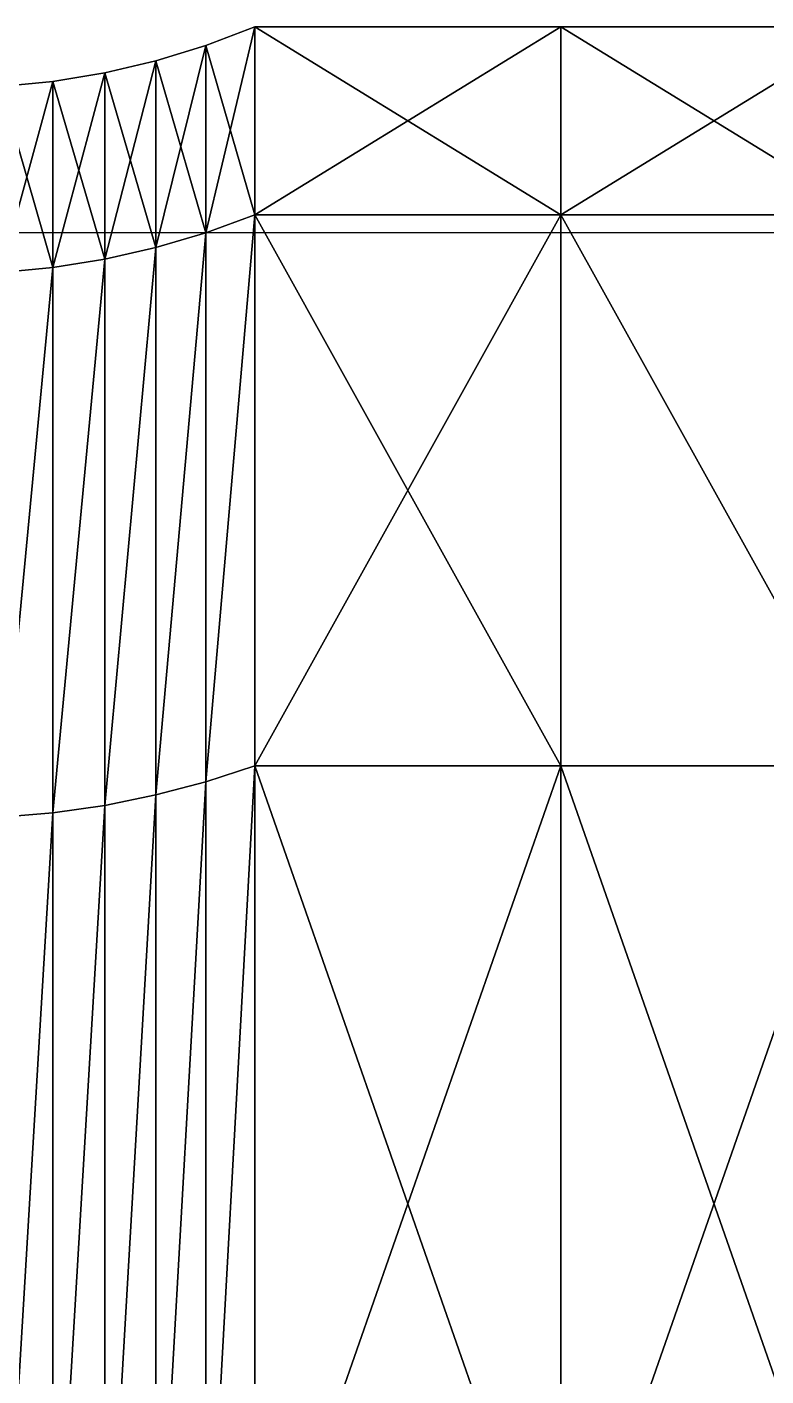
# Model space of a CAD drawing. Header units: millimetres. Extents: x 779 to 931, y 271 to 417.
# Drawn here: x 871.501 to 872.708, y 349.267 to 351.469 of the extents above; entities that cross this region are included whole.
import ezdxf

# ---------------------------------------------------------------- set-up
doc = ezdxf.new("R2010")
doc.units = ezdxf.units.MM

msp = doc.modelspace()

# ---------------------------------------------------------------- linework, layer by layer
at = {"extrusion": (1, -1.22465e-16, -1.83697e-16)}
for p, q in [((871.7932, 351.4391, 13.8467), (871.8732, 351.4694, 13.8467)), ((871.8732, 351.1627, 11.5173), (871.8732, 351.4694, 13.8467)), ((871.8732, 351.4694, 13.8467), (871.8732, 351.1627, 16.176)), ((871.8732, 351.4694, 13.8467), (872.3732, 351.4694, 13.8467)), ((872.3732, 351.4694, 13.8467), (872.3732, 351.1627, 11.5173)), ((872.3732, 351.4694, 13.8467), (872.8732, 351.4694, 13.8467)), ((872.3732, 351.1627, 16.176), (872.3732, 351.4694, 13.8467)), ((871.7114, 351.4141, 13.8467), (871.7932, 351.4391, 13.8467)), ((871.7932, 351.1334, 11.5251), (871.7932, 351.4391, 13.8467)), ((871.7932, 351.4391, 13.8467), (871.7932, 351.1334, 16.1682)), ((871.6281, 351.3946, 13.8467), (871.7114, 351.4141, 13.8467)), ((871.7114, 351.1093, 11.5316), (871.7114, 351.4141, 13.8467)), ((871.7114, 351.4141, 13.8467), (871.7114, 351.1093, 16.1617)), ((871.5437, 351.3806, 13.8467), (871.6281, 351.3946, 13.8467)), ((871.6281, 351.0905, 11.5366), (871.6281, 351.3946, 13.8467)), ((871.6281, 351.3946, 13.8467), (871.6281, 351.0905, 16.1567)), ((871.4586, 351.3722, 13.8467), (871.5437, 351.3806, 13.8467)), ((871.5437, 351.077, 11.5403), (871.5437, 351.3806, 13.8467)), ((871.5437, 351.3806, 13.8467), (871.5437, 351.077, 16.1531)), ((871.7932, 351.1334, 11.5251), (871.8732, 351.1627, 11.5173)), ((871.7932, 351.1334, 16.1682), (871.8732, 351.1627, 16.176)), ((871.8732, 350.2636, 9.3467), (871.8732, 351.1627, 11.5173)), ((871.8732, 351.1627, 16.176), (871.8732, 350.2636, 18.3467)), ((871.8732, 351.1627, 11.5173), (872.3732, 351.1627, 11.5173)), ((871.8732, 351.1627, 16.176), (872.3732, 351.1627, 16.176)), ((872.3732, 350.2636, 18.3467), (872.3732, 351.1627, 16.176)), ((872.3732, 351.1627, 11.5173), (872.8732, 351.1627, 11.5173)), ((872.3732, 351.1627, 16.176), (872.8732, 351.1627, 16.176)), ((872.3732, 351.1627, 11.5173), (872.3732, 350.2636, 9.3467)), ((871.7114, 351.1093, 11.5316), (871.7932, 351.1334, 11.5251)), ((871.7114, 351.1093, 16.1617), (871.7932, 351.1334, 16.1682)), ((871.7932, 350.2374, 9.3618), (871.7932, 351.1334, 11.5251)), ((871.7932, 351.1334, 16.1682), (871.7932, 350.2374, 18.3315)), ((871.6281, 351.0905, 11.5366), (871.7114, 351.1093, 11.5316)), ((871.6281, 351.0905, 16.1567), (871.7114, 351.1093, 16.1617)), ((871.7114, 350.2158, 9.3743), (871.7114, 351.1093, 11.5316)), ((871.7114, 351.1093, 16.1617), (871.7114, 350.2158, 18.319)), ((871.5437, 351.077, 11.5403), (871.6281, 351.0905, 11.5366)), ((871.5437, 351.077, 16.1531), (871.6281, 351.0905, 16.1567)), ((871.6281, 350.1989, 9.384), (871.6281, 351.0905, 11.5366)), ((871.6281, 351.0905, 16.1567), (871.6281, 350.1989, 18.3093)), ((871.4586, 351.0688, 11.5424), (871.5437, 351.077, 11.5403)), ((871.4586, 351.0688, 16.1509), (871.5437, 351.077, 16.1531)), ((871.5437, 350.1867, 9.391), (871.5437, 351.077, 11.5403)), ((871.5437, 351.077, 16.1531), (871.5437, 350.1867, 18.3023)), ((871.7932, 350.2374, 9.3618), (871.8732, 350.2636, 9.3467)), ((871.7932, 350.2374, 18.3315), (871.8732, 350.2636, 18.3467)), ((871.8732, 348.8333, 7.4827), (871.8732, 350.2636, 9.3467)), ((871.8732, 350.2636, 18.3467), (871.8732, 348.8333, 20.2106)), ((871.8732, 350.2636, 9.3467), (872.3732, 350.2636, 9.3467)), ((871.8732, 350.2636, 18.3467), (872.3732, 350.2636, 18.3467)), ((872.3732, 348.8333, 20.2106), (872.3732, 350.2636, 18.3467)), ((872.3732, 350.2636, 18.3467), (872.8732, 350.2636, 18.3467)), ((872.3732, 350.2636, 9.3467), (872.8732, 350.2636, 9.3467)), ((872.3732, 350.2636, 9.3467), (872.3732, 348.8333, 7.4827)), ((871.7114, 350.2158, 9.3743), (871.7932, 350.2374, 9.3618)), ((871.7114, 350.2158, 18.319), (871.7932, 350.2374, 18.3315)), ((871.7932, 348.8119, 7.5041), (871.7932, 350.2374, 9.3618)), ((871.7932, 350.2374, 18.3315), (871.7932, 348.8119, 20.1892)), ((871.5437, 350.1867, 9.391), (871.6281, 350.1989, 9.384)), ((871.5437, 350.1867, 18.3023), (871.6281, 350.1989, 18.3093)), ((871.6281, 350.1989, 9.384), (871.7114, 350.2158, 9.3743)), ((871.6281, 350.1989, 18.3093), (871.7114, 350.2158, 18.319)), ((871.6281, 348.7805, 7.5356), (871.6281, 350.1989, 9.384)), ((871.6281, 350.1989, 18.3093), (871.6281, 348.7805, 20.1578)), ((871.7114, 348.7943, 7.5218), (871.7114, 350.2158, 9.3743)), ((871.7114, 350.2158, 18.319), (871.7114, 348.7943, 20.1716)), ((871.4586, 350.1794, 9.3953), (871.5437, 350.1867, 9.391)), ((871.4586, 350.1794, 18.2981), (871.5437, 350.1867, 18.3023)), ((871.5437, 348.7706, 7.5455), (871.5437, 350.1867, 9.391)), ((871.5437, 350.1867, 18.3023), (871.5437, 348.7706, 20.1479))]:
    msp.add_line(p, q, dxfattribs=at)
at = {"elevation": 32.5}
msp.add_lwpolyline([(841.0732, 351.134), (931.2732, 351.134), (931.2732, 336.134), (841.0732, 336.134)], close=True, dxfattribs=at)

# ---------------------------------------------------------------- meshes
at = {"color": 160, "true_color": 0x3232ff}
mesh = msp.add_polyface(dxfattribs=at)
corners = [(871.8732, 351.1627, 11.5173), (871.7932, 351.4391, 13.8467), (871.8732, 351.4694, 13.8467), (871.7932, 351.1334, 11.5251)]
mesh.append_faces([[corners[k] for k in face] for face in [(0, 1, 2), (1, 0, 3)]], dxfattribs={"vtx0": -1, "color": 160})
mesh = msp.add_polyface(dxfattribs=at)
corners = [(871.8732, 351.4694, 13.8467), (871.7932, 351.1334, 16.1682), (871.8732, 351.1627, 16.176), (871.7932, 351.4391, 13.8467)]
mesh.append_faces([[corners[k] for k in face] for face in [(0, 1, 2), (1, 0, 3)]], dxfattribs={"vtx0": -1, "color": 160})
mesh = msp.add_polyface(dxfattribs=at)
corners = [(872.3732, 351.4694, 13.8467), (871.8732, 351.1627, 16.176), (872.3732, 351.1627, 16.176), (871.8732, 351.4694, 13.8467)]
mesh.append_faces([[corners[k] for k in face] for face in [(0, 1, 2), (1, 0, 3)]], dxfattribs={"vtx0": -1, "color": 160})
mesh = msp.add_polyface(dxfattribs=at)
corners = [(872.3732, 351.1627, 11.5173), (871.8732, 351.4694, 13.8467), (872.3732, 351.4694, 13.8467), (871.8732, 351.1627, 11.5173)]
mesh.append_faces([[corners[k] for k in face] for face in [(0, 1, 2), (1, 0, 3)]], dxfattribs={"vtx0": -1, "color": 160})
mesh = msp.add_polyface(dxfattribs=at)
corners = [(872.8732, 351.1627, 11.5173), (872.3732, 351.4694, 13.8467), (872.8732, 351.4694, 13.8467), (872.3732, 351.1627, 11.5173)]
mesh.append_faces([[corners[k] for k in face] for face in [(0, 1, 2), (1, 0, 3)]], dxfattribs={"vtx0": -1, "color": 160})
mesh = msp.add_polyface(dxfattribs=at)
corners = [(872.8732, 351.4694, 13.8467), (872.3732, 351.1627, 16.176), (872.8732, 351.1627, 16.176), (872.3732, 351.4694, 13.8467)]
mesh.append_faces([[corners[k] for k in face] for face in [(0, 1, 2), (1, 0, 3)]], dxfattribs={"vtx0": -1, "color": 160})
at = {"color": 9, "true_color": 0xc6c6c6}
mesh = msp.add_polyface(dxfattribs=at)
corners = [(872.3732, 351.1627, 16.176), (872.3732, 351.1627, 11.5173), (872.3732, 351.4694, 13.8467), (872.3732, 350.2636, 18.3467), (872.3732, 350.2636, 9.3467), (872.3732, 348.8333, 20.2106), (872.3732, 348.8333, 7.4827), (872.3732, 346.9694, 21.6409), (872.3732, 346.9694, 6.0524), (872.3732, 346.7627, 13.8467), (872.3732, 346.6164, 14.9579), (872.3732, 344.7987, 22.54), (872.3732, 346.1875, 15.9933), (872.3732, 345.5052, 16.8825), (872.3732, 344.616, 17.5648), (872.3732, 342.4694, 22.8467), (872.3732, 343.5805, 17.9937), (872.3732, 342.4694, 18.14), (872.3732, 340.14, 22.54), (872.3732, 341.3582, 17.9937), (872.3732, 340.3227, 17.5648), (872.3732, 339.4335, 16.8825), (872.3732, 337.9694, 21.6409), (872.3732, 338.7513, 15.9933), (872.3732, 338.3224, 14.9579), (872.3732, 338.1761, 13.8467), (872.3732, 346.6164, 12.7355), (872.3732, 344.7987, 5.1533), (872.3732, 346.1875, 11.7), (872.3732, 345.5052, 10.8108), (872.3732, 344.616, 10.1286), (872.3732, 342.4694, 4.8467), (872.3732, 343.5805, 9.6997), (872.3732, 342.4694, 9.5534), (872.3732, 341.3582, 9.6997), (872.3732, 340.14, 5.1533), (872.3732, 340.3227, 10.1286), (872.3732, 339.4335, 10.8108), (872.3732, 337.9694, 6.0524), (872.3732, 338.7513, 11.7), (872.3732, 338.3224, 12.7355), (872.3732, 336.1054, 20.2106), (872.3732, 336.1054, 7.4827), (872.3732, 334.6751, 9.3467), (872.3732, 334.6751, 18.3467), (872.3732, 333.776, 16.176), (872.3732, 333.776, 11.5173), (872.3732, 333.4694, 13.8467)]
mesh.append_faces([[corners[k] for k in face] for face in [(0, 1, 2), (46, 45, 47)]], dxfattribs={"vtx0": -1, "color": 9})
mesh.append_faces([[corners[k] for k in face] for face in [(1, 3, 4), (4, 5, 6), (6, 7, 8), (9, 7, 10), (10, 11, 12), (12, 11, 13), (13, 11, 14), (14, 15, 16), (16, 15, 17), (17, 18, 19), (19, 18, 20), (20, 18, 21), (21, 22, 23), (23, 22, 24), (24, 22, 25), (8, 26, 27), (26, 8, 9), (27, 30, 31), (31, 34, 35), (35, 37, 38), (38, 41, 42), (42, 41, 43), (43, 45, 46)]], dxfattribs={"vtx0": -1, "vtx1": -1, "color": 9})
mesh.append_faces([[corners[k] for k in face] for face in [(8, 7, 9), (38, 25, 22)]], dxfattribs={"vtx0": -1, "vtx1": -1, "vtx2": -1, "color": 9})
mesh.append_faces([[corners[k] for k in face] for face in [(1, 0, 3), (4, 3, 5), (6, 5, 7), (10, 7, 11), (14, 11, 15), (17, 15, 18), (21, 18, 22), (27, 26, 28), (27, 28, 29), (27, 29, 30), (31, 30, 32), (31, 32, 33), (31, 33, 34), (35, 34, 36), (35, 36, 37), (38, 37, 39), (38, 39, 40), (38, 40, 25), (38, 22, 41), (43, 41, 44), (43, 44, 45)]], dxfattribs={"vtx0": -1, "vtx2": -1, "color": 9})
at = {"color": 160, "true_color": 0x3232ff}
mesh = msp.add_polyface(dxfattribs=at)
corners = [(871.7932, 351.1334, 11.5251), (871.7114, 351.4141, 13.8467), (871.7932, 351.4391, 13.8467), (871.7114, 351.1093, 11.5316)]
mesh.append_faces([[corners[k] for k in face] for face in [(0, 1, 2), (1, 0, 3)]], dxfattribs={"vtx0": -1, "color": 160})
mesh = msp.add_polyface(dxfattribs=at)
corners = [(871.7932, 351.4391, 13.8467), (871.7114, 351.1093, 16.1617), (871.7932, 351.1334, 16.1682), (871.7114, 351.4141, 13.8467)]
mesh.append_faces([[corners[k] for k in face] for face in [(0, 1, 2), (1, 0, 3)]], dxfattribs={"vtx0": -1, "color": 160})
mesh = msp.add_polyface(dxfattribs=at)
corners = [(871.7114, 351.1093, 11.5316), (871.6281, 351.3946, 13.8467), (871.7114, 351.4141, 13.8467), (871.6281, 351.0905, 11.5366)]
mesh.append_faces([[corners[k] for k in face] for face in [(0, 1, 2), (1, 0, 3)]], dxfattribs={"vtx0": -1, "color": 160})
mesh = msp.add_polyface(dxfattribs=at)
corners = [(871.7114, 351.4141, 13.8467), (871.6281, 351.0905, 16.1567), (871.7114, 351.1093, 16.1617), (871.6281, 351.3946, 13.8467)]
mesh.append_faces([[corners[k] for k in face] for face in [(0, 1, 2), (1, 0, 3)]], dxfattribs={"vtx0": -1, "color": 160})
mesh = msp.add_polyface(dxfattribs=at)
corners = [(871.6281, 351.0905, 11.5366), (871.5437, 351.3806, 13.8467), (871.6281, 351.3946, 13.8467), (871.5437, 351.077, 11.5403)]
mesh.append_faces([[corners[k] for k in face] for face in [(0, 1, 2), (1, 0, 3)]], dxfattribs={"vtx0": -1, "color": 160})
mesh = msp.add_polyface(dxfattribs=at)
corners = [(871.6281, 351.3946, 13.8467), (871.5437, 351.077, 16.1531), (871.6281, 351.0905, 16.1567), (871.5437, 351.3806, 13.8467)]
mesh.append_faces([[corners[k] for k in face] for face in [(0, 1, 2), (1, 0, 3)]], dxfattribs={"vtx0": -1, "color": 160})
mesh = msp.add_polyface(dxfattribs=at)
corners = [(871.5437, 351.077, 11.5403), (871.4586, 351.3722, 13.8467), (871.5437, 351.3806, 13.8467), (871.4586, 351.0688, 11.5424)]
mesh.append_faces([[corners[k] for k in face] for face in [(0, 1, 2), (1, 0, 3)]], dxfattribs={"vtx0": -1, "color": 160})
mesh = msp.add_polyface(dxfattribs=at)
corners = [(871.5437, 351.3806, 13.8467), (871.4586, 351.0688, 16.1509), (871.5437, 351.077, 16.1531), (871.4586, 351.3722, 13.8467)]
mesh.append_faces([[corners[k] for k in face] for face in [(0, 1, 2), (1, 0, 3)]], dxfattribs={"vtx0": -1, "color": 160})
mesh = msp.add_polyface(dxfattribs=at)
corners = [(871.8732, 351.1627, 11.5173), (871.7932, 350.2374, 9.3618), (871.7932, 351.1334, 11.5251), (871.8732, 350.2636, 9.3467)]
mesh.append_faces([[corners[k] for k in face] for face in [(0, 1, 2), (1, 0, 3)]], dxfattribs={"vtx0": -1, "color": 160})
mesh = msp.add_polyface(dxfattribs=at)
corners = [(871.8732, 351.1627, 16.176), (871.7932, 350.2374, 18.3315), (871.8732, 350.2636, 18.3467), (871.7932, 351.1334, 16.1682)]
mesh.append_faces([[corners[k] for k in face] for face in [(0, 1, 2), (1, 0, 3)]], dxfattribs={"vtx0": -1, "color": 160})
mesh = msp.add_polyface(dxfattribs=at)
corners = [(872.3732, 351.1627, 16.176), (871.8732, 350.2636, 18.3467), (872.3732, 350.2636, 18.3467), (871.8732, 351.1627, 16.176)]
mesh.append_faces([[corners[k] for k in face] for face in [(0, 1, 2), (1, 0, 3)]], dxfattribs={"vtx0": -1, "color": 160})
mesh = msp.add_polyface(dxfattribs=at)
corners = [(872.3732, 350.2636, 9.3467), (871.8732, 351.1627, 11.5173), (872.3732, 351.1627, 11.5173), (871.8732, 350.2636, 9.3467)]
mesh.append_faces([[corners[k] for k in face] for face in [(0, 1, 2), (1, 0, 3)]], dxfattribs={"vtx0": -1, "color": 160})
mesh = msp.add_polyface(dxfattribs=at)
corners = [(872.8732, 350.2636, 18.3467), (872.3732, 351.1627, 16.176), (872.3732, 350.2636, 18.3467), (872.8732, 351.1627, 16.176)]
mesh.append_faces([[corners[k] for k in face] for face in [(0, 1, 2), (1, 0, 3)]], dxfattribs={"vtx0": -1, "color": 160})
mesh = msp.add_polyface(dxfattribs=at)
corners = [(872.8732, 350.2636, 9.3467), (872.3732, 351.1627, 11.5173), (872.8732, 351.1627, 11.5173), (872.3732, 350.2636, 9.3467)]
mesh.append_faces([[corners[k] for k in face] for face in [(0, 1, 2), (1, 0, 3)]], dxfattribs={"vtx0": -1, "color": 160})
mesh = msp.add_polyface(dxfattribs=at)
corners = [(871.7932, 351.1334, 11.5251), (871.7114, 350.2158, 9.3743), (871.7114, 351.1093, 11.5316), (871.7932, 350.2374, 9.3618)]
mesh.append_faces([[corners[k] for k in face] for face in [(0, 1, 2), (1, 0, 3)]], dxfattribs={"vtx0": -1, "color": 160})
mesh = msp.add_polyface(dxfattribs=at)
corners = [(871.7932, 351.1334, 16.1682), (871.7114, 350.2158, 18.319), (871.7932, 350.2374, 18.3315), (871.7114, 351.1093, 16.1617)]
mesh.append_faces([[corners[k] for k in face] for face in [(0, 1, 2), (1, 0, 3)]], dxfattribs={"vtx0": -1, "color": 160})
mesh = msp.add_polyface(dxfattribs=at)
corners = [(871.7114, 351.1093, 11.5316), (871.6281, 350.1989, 9.384), (871.6281, 351.0905, 11.5366), (871.7114, 350.2158, 9.3743)]
mesh.append_faces([[corners[k] for k in face] for face in [(0, 1, 2), (1, 0, 3)]], dxfattribs={"vtx0": -1, "color": 160})
mesh = msp.add_polyface(dxfattribs=at)
corners = [(871.7114, 351.1093, 16.1617), (871.6281, 350.1989, 18.3093), (871.7114, 350.2158, 18.319), (871.6281, 351.0905, 16.1567)]
mesh.append_faces([[corners[k] for k in face] for face in [(0, 1, 2), (1, 0, 3)]], dxfattribs={"vtx0": -1, "color": 160})
mesh = msp.add_polyface(dxfattribs=at)
corners = [(871.6281, 351.0905, 11.5366), (871.5437, 350.1867, 9.391), (871.5437, 351.077, 11.5403), (871.6281, 350.1989, 9.384)]
mesh.append_faces([[corners[k] for k in face] for face in [(0, 1, 2), (1, 0, 3)]], dxfattribs={"vtx0": -1, "color": 160})
mesh = msp.add_polyface(dxfattribs=at)
corners = [(871.6281, 351.0905, 16.1567), (871.5437, 350.1867, 18.3023), (871.6281, 350.1989, 18.3093), (871.5437, 351.077, 16.1531)]
mesh.append_faces([[corners[k] for k in face] for face in [(0, 1, 2), (1, 0, 3)]], dxfattribs={"vtx0": -1, "color": 160})
mesh = msp.add_polyface(dxfattribs=at)
corners = [(871.5437, 351.077, 11.5403), (871.4586, 350.1794, 9.3953), (871.4586, 351.0688, 11.5424), (871.5437, 350.1867, 9.391)]
mesh.append_faces([[corners[k] for k in face] for face in [(0, 1, 2), (1, 0, 3)]], dxfattribs={"vtx0": -1, "color": 160})
mesh = msp.add_polyface(dxfattribs=at)
corners = [(871.5437, 351.077, 16.1531), (871.4586, 350.1794, 18.2981), (871.5437, 350.1867, 18.3023), (871.4586, 351.0688, 16.1509)]
mesh.append_faces([[corners[k] for k in face] for face in [(0, 1, 2), (1, 0, 3)]], dxfattribs={"vtx0": -1, "color": 160})
mesh = msp.add_polyface(dxfattribs=at)
corners = [(871.8732, 350.2636, 9.3467), (871.7932, 348.8119, 7.5041), (871.7932, 350.2374, 9.3618), (871.8732, 348.8333, 7.4827)]
mesh.append_faces([[corners[k] for k in face] for face in [(0, 1, 2), (1, 0, 3)]], dxfattribs={"vtx0": -1, "color": 160})
mesh = msp.add_polyface(dxfattribs=at)
corners = [(871.8732, 350.2636, 18.3467), (871.7932, 348.8119, 20.1892), (871.8732, 348.8333, 20.2106), (871.7932, 350.2374, 18.3315)]
mesh.append_faces([[corners[k] for k in face] for face in [(0, 1, 2), (1, 0, 3)]], dxfattribs={"vtx0": -1, "color": 160})
mesh = msp.add_polyface(dxfattribs=at)
corners = [(872.3732, 350.2636, 18.3467), (871.8732, 348.8333, 20.2106), (872.3732, 348.8333, 20.2106), (871.8732, 350.2636, 18.3467)]
mesh.append_faces([[corners[k] for k in face] for face in [(0, 1, 2), (1, 0, 3)]], dxfattribs={"vtx0": -1, "color": 160})
mesh = msp.add_polyface(dxfattribs=at)
corners = [(872.3732, 348.8333, 7.4827), (871.8732, 350.2636, 9.3467), (872.3732, 350.2636, 9.3467), (871.8732, 348.8333, 7.4827)]
mesh.append_faces([[corners[k] for k in face] for face in [(0, 1, 2), (1, 0, 3)]], dxfattribs={"vtx0": -1, "color": 160})
mesh = msp.add_polyface(dxfattribs=at)
corners = [(872.8732, 348.8333, 7.4827), (872.3732, 350.2636, 9.3467), (872.8732, 350.2636, 9.3467), (872.3732, 348.8333, 7.4827)]
mesh.append_faces([[corners[k] for k in face] for face in [(0, 1, 2), (1, 0, 3)]], dxfattribs={"vtx0": -1, "color": 160})
mesh = msp.add_polyface(dxfattribs=at)
corners = [(872.8732, 350.2636, 18.3467), (872.3732, 348.8333, 20.2106), (872.8732, 348.8333, 20.2106), (872.3732, 350.2636, 18.3467)]
mesh.append_faces([[corners[k] for k in face] for face in [(0, 1, 2), (1, 0, 3)]], dxfattribs={"vtx0": -1, "color": 160})
mesh = msp.add_polyface(dxfattribs=at)
corners = [(871.7932, 350.2374, 9.3618), (871.7114, 348.7943, 7.5218), (871.7114, 350.2158, 9.3743), (871.7932, 348.8119, 7.5041)]
mesh.append_faces([[corners[k] for k in face] for face in [(0, 1, 2), (1, 0, 3)]], dxfattribs={"vtx0": -1, "color": 160})
mesh = msp.add_polyface(dxfattribs=at)
corners = [(871.7932, 350.2374, 18.3315), (871.7114, 348.7943, 20.1716), (871.7932, 348.8119, 20.1892), (871.7114, 350.2158, 18.319)]
mesh.append_faces([[corners[k] for k in face] for face in [(0, 1, 2), (1, 0, 3)]], dxfattribs={"vtx0": -1, "color": 160})
mesh = msp.add_polyface(dxfattribs=at)
corners = [(871.6281, 350.1989, 9.384), (871.5437, 348.7706, 7.5455), (871.5437, 350.1867, 9.391), (871.6281, 348.7805, 7.5356)]
mesh.append_faces([[corners[k] for k in face] for face in [(0, 1, 2), (1, 0, 3)]], dxfattribs={"vtx0": -1, "color": 160})
mesh = msp.add_polyface(dxfattribs=at)
corners = [(871.6281, 350.1989, 18.3093), (871.5437, 348.7706, 20.1479), (871.6281, 348.7805, 20.1578), (871.5437, 350.1867, 18.3023)]
mesh.append_faces([[corners[k] for k in face] for face in [(0, 1, 2), (1, 0, 3)]], dxfattribs={"vtx0": -1, "color": 160})
mesh = msp.add_polyface(dxfattribs=at)
corners = [(871.7114, 350.2158, 9.3743), (871.6281, 348.7805, 7.5356), (871.6281, 350.1989, 9.384), (871.7114, 348.7943, 7.5218)]
mesh.append_faces([[corners[k] for k in face] for face in [(0, 1, 2), (1, 0, 3)]], dxfattribs={"vtx0": -1, "color": 160})
mesh = msp.add_polyface(dxfattribs=at)
corners = [(871.7114, 350.2158, 18.319), (871.6281, 348.7805, 20.1578), (871.7114, 348.7943, 20.1716), (871.6281, 350.1989, 18.3093)]
mesh.append_faces([[corners[k] for k in face] for face in [(0, 1, 2), (1, 0, 3)]], dxfattribs={"vtx0": -1, "color": 160})
mesh = msp.add_polyface(dxfattribs=at)
corners = [(871.5437, 350.1867, 9.391), (871.4586, 348.7646, 7.5514), (871.4586, 350.1794, 9.3953), (871.5437, 348.7706, 7.5455)]
mesh.append_faces([[corners[k] for k in face] for face in [(0, 1, 2), (1, 0, 3)]], dxfattribs={"vtx0": -1, "color": 160})
mesh = msp.add_polyface(dxfattribs=at)
corners = [(871.5437, 350.1867, 18.3023), (871.4586, 348.7646, 20.1419), (871.5437, 348.7706, 20.1479), (871.4586, 350.1794, 18.2981)]
mesh.append_faces([[corners[k] for k in face] for face in [(0, 1, 2), (1, 0, 3)]], dxfattribs={"vtx0": -1, "color": 160})

doc.saveas('drawing.dxf')
